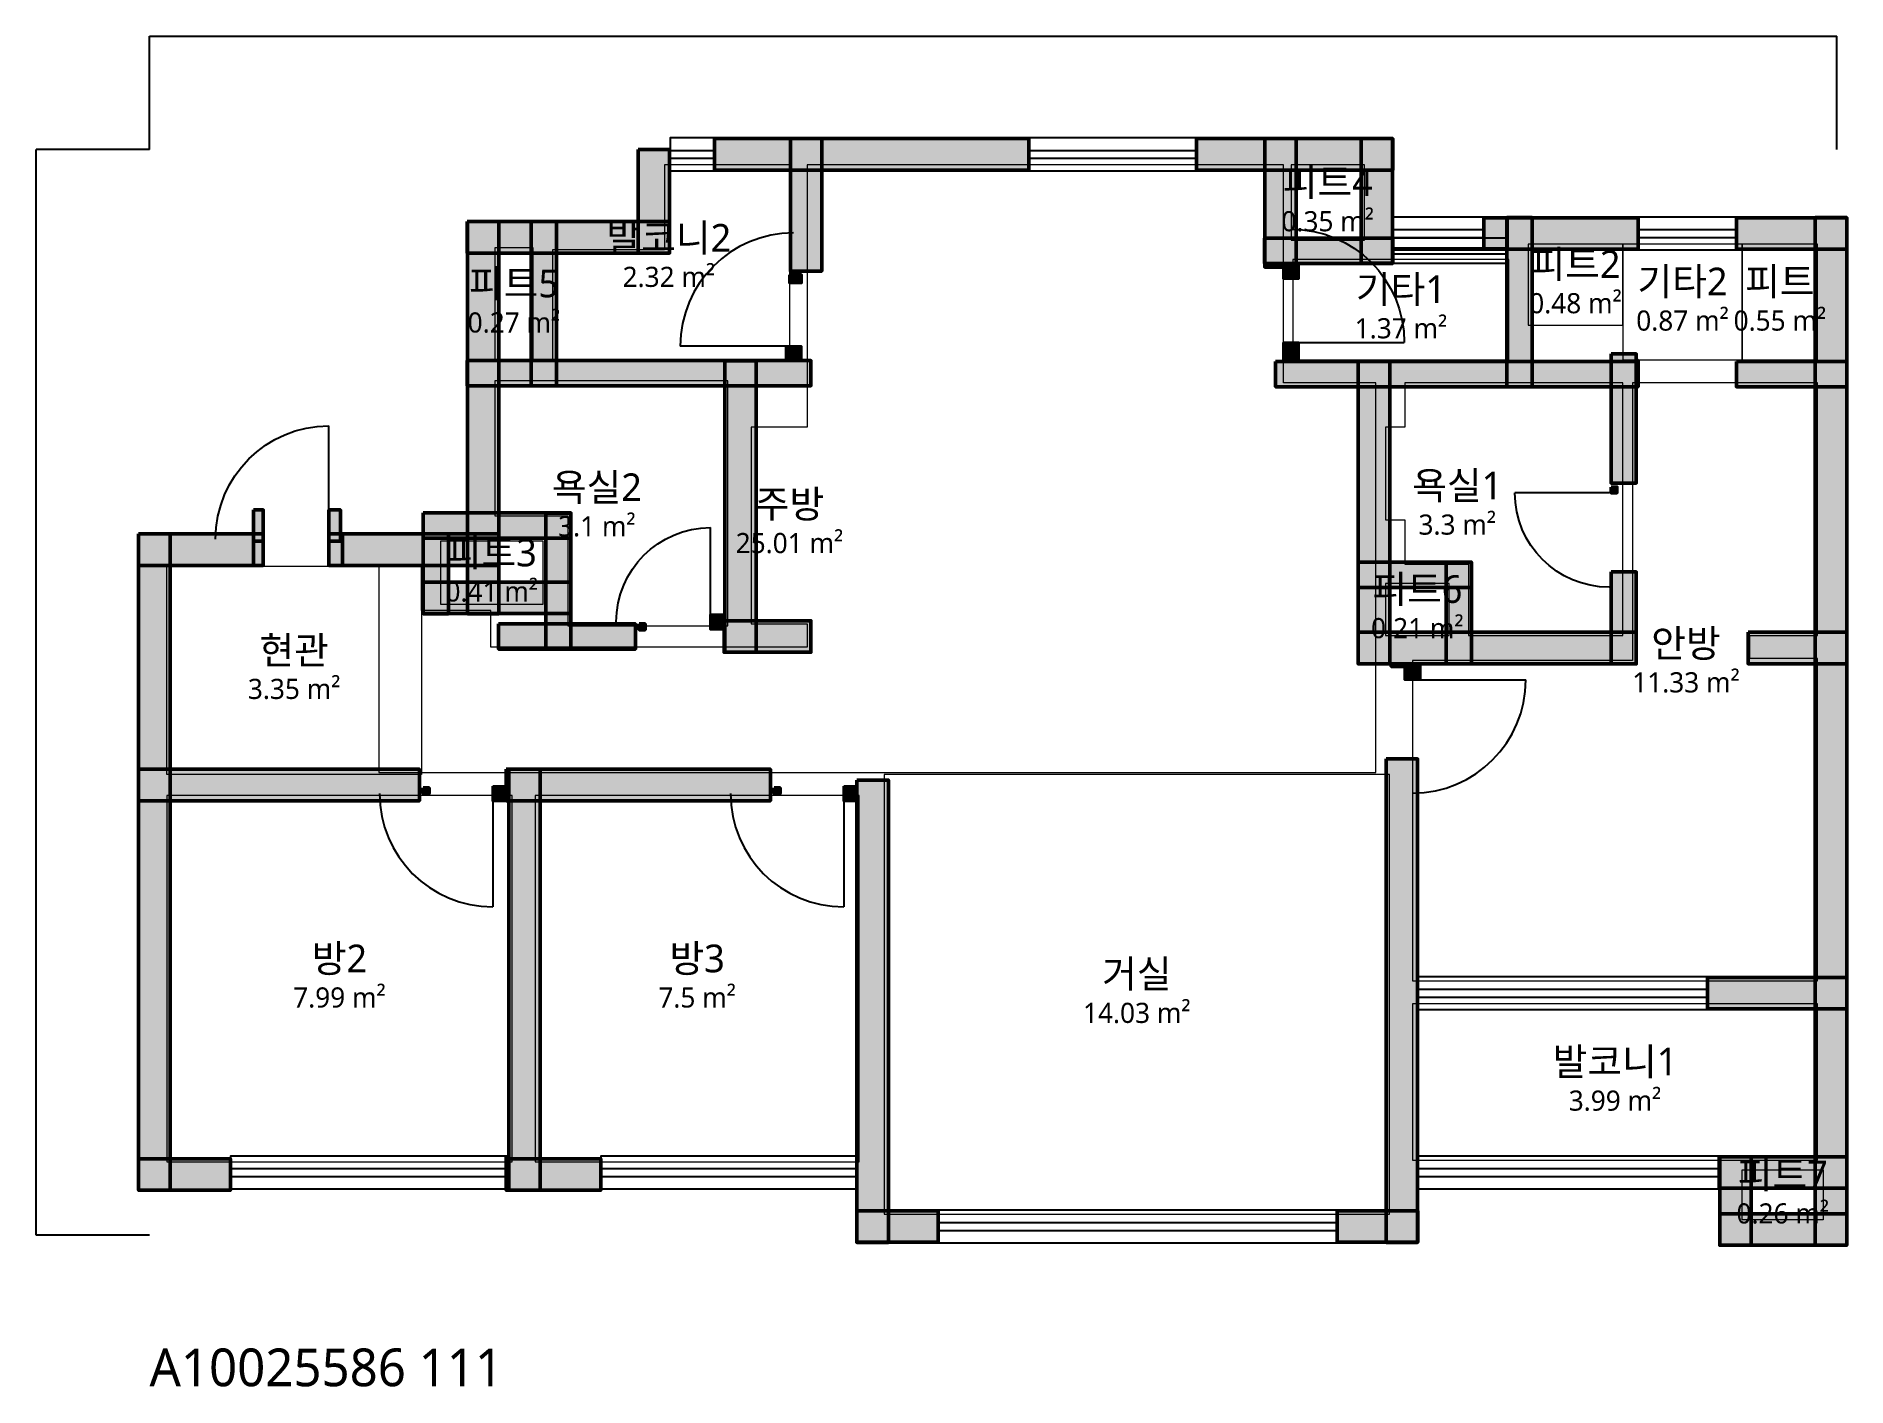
# Model space of a CAD drawing. Header units: millimetres. Extents: x -900 to 13489, y -1204 to 9528.
import ezdxf

# ---------------------------------------------------------------- set-up
doc = ezdxf.new("R2010")
doc.units = ezdxf.units.MM
for name, color, linetype, lineweight in [('A-ANNO-DIMS', 3, 'Continuous', 13), ('A-AREA', 9, 'Continuous', 13), ('A-AREA-IDEN', 7, 'Continuous', 18), ('A-DOOR', 4, 'Continuous', 25), ('A-GLAZ', 5, 'Continuous', 25), ('A-WALL-EXTR', 7, 'Continuous', 50), ('A-WALL-PATT', 8, 'Continuous', 9), ('A-WALL-PRTN', 8, 'Continuous', 35), ('A-WALL-STRC', 7, 'Continuous', 50)]:
    doc.layers.add(name, color=color, linetype=linetype, lineweight=lineweight)
doc.styles.add('OpenSansCondensed-Light', font='OpenSansCondensed-Light.ttf')
doc.styles.get("Standard").update_dxf_attribs({"font": 'malgun.ttf'})
doc.dimstyles.new('EZDXF', dxfattribs={"dimtxt": 0.25, "dimasz": 0.175, "dimexe": 0.375, "dimexo": 0.125, "dimgap": 0.1, "dimtad": 1, "dimlfac": 100, "dimzin": 12, "dimdsep": 46, "dimtxsty": 'OpenSansCondensed-Light', "dimblk": 'ARCHTICK', "dimcen": 2.5, "dimazin": 3, "dimtfac": 0.5, "dimtmove": 2, "dimatfit": 3})

# ---------------------------------------------------------------- blocks, each defined once
blk = doc.blocks.new('JJ-DOOR-SWING')
blk.add_line((0, 0), (0, 1000))
blk.add_arc((0, 0), 1000, 0, 90)
blk = doc.blocks.new('JJ-WIN-DOUBLE')
for p, q in [((0, 120), (1000, 120)), ((0, -120), (1000, -120))]:
    blk.add_line(p, q)
blk.add_lwpolyline([(0, -500), (1000, -500), (1000, 500), (0, 500)], close=True)
blk = doc.blocks.new('_ARCHTICK')
at = {"color": 0, "linetype": 'BYBLOCK', "const_width": 0.15}
blk.add_lwpolyline([(-0.5, -0.5), (0.5, 0.5)], dxfattribs=at)

msp = doc.modelspace()

# ---------------------------------------------------------------- hatches: boundary and pattern name
at = {"layer": 'A-WALL-PATT'}
h = msp.add_hatch(color=8, dxfattribs=at)
h.dxf.hatch_style = 1
h.paths.add_polyline_path([(4490.1, 8714.5), (6988.1, 8714.5), (6988.1, 8464.5), (4490.1, 8464.5)])
h = msp.add_hatch(color=8, dxfattribs=at)
h.dxf.hatch_style = 1
h.paths.add_polyline_path([(5093.1, 8715.2), (5343.1, 8715.2), (5343.1, 7662.4), (5093.1, 7662.4)])
h = msp.add_hatch(color=8, dxfattribs=at)
h.dxf.hatch_style = 1
h.paths.add_polyline_path([(8321.3, 8714.5), (9879.8, 8714.5), (9879.8, 8464.5), (8321.3, 8464.5)])
h = msp.add_hatch(color=8, dxfattribs=at)
h.dxf.hatch_style = 1
h.paths.add_polyline_path([(8863, 8715.2), (9113, 8715.2), (9113, 7693), (8863, 7693)])
h = msp.add_hatch(color=8, dxfattribs=at)
h.dxf.hatch_style = 1
h.paths.add_polyline_path([(9629.2, 8715.2), (9879.2, 8715.2), (9879.2, 7723.7), (9629.2, 7723.7)])
h = msp.add_hatch(color=8, dxfattribs=at)
h.dxf.hatch_style = 1
h.paths.add_polyline_path([(3882.4, 8627.8), (4132.4, 8627.8), (4132.4, 7804.9), (3882.4, 7804.9)])
h = msp.add_hatch(color=8, dxfattribs=at)
h.dxf.hatch_style = 1
h.paths.add_polyline_path([(10604.7, 8086.2), (11830.7, 8086.2), (11830.7, 7836.2), (10604.7, 7836.2)])
h = msp.add_hatch(color=8, dxfattribs=at)
h.dxf.hatch_style = 1
h.paths.add_polyline_path([(10604.7, 8086.2), (10788.6, 8086.2), (10788.6, 7836.2), (10604.7, 7836.2)])
h = msp.add_hatch(color=8, dxfattribs=at)
h.dxf.hatch_style = 1
h.paths.add_polyline_path([(10788.2, 8086.9), (10988.2, 8086.9), (10988.2, 6742.9), (10788.2, 6742.9)])
h = msp.add_hatch(color=8, dxfattribs=at)
h.dxf.hatch_style = 1
h.paths.add_polyline_path([(12612.2, 8086.2), (13488.8, 8086.2), (13488.8, 7836.2), (12612.2, 7836.2)])
h = msp.add_hatch(color=8, dxfattribs=at)
h.dxf.hatch_style = 1
h.paths.add_polyline_path([(13238.2, 8086.9), (13488.2, 8086.9), (13488.2, -79.7), (13238.2, -79.7)])
h = msp.add_hatch(color=8, dxfattribs=at)
h.dxf.hatch_style = 1
h.paths.add_polyline_path([(2525.5, 8055.5), (4133.1, 8055.5), (4133.1, 7805.5), (2525.5, 7805.5)])
h = msp.add_hatch(color=8, dxfattribs=at)
h.dxf.hatch_style = 1
h.paths.add_polyline_path([(2526.2, 8056.2), (2776.2, 8056.2), (2776.2, 4939.2), (2526.2, 4939.2)])
h = msp.add_hatch(color=8, dxfattribs=at)
h.dxf.hatch_style = 1
h.paths.add_polyline_path([(3033.9, 8056.2), (3233.9, 8056.2), (3233.9, 6750.5), (3033.9, 6750.5)])
h = msp.add_hatch(color=8, dxfattribs=at)
h.dxf.hatch_style = 1
h.paths.add_polyline_path([(8862.3, 7923.3), (9879.8, 7923.3), (9879.8, 7723.3), (8862.3, 7723.3)])
h = msp.add_hatch(color=8, dxfattribs=at)
h.dxf.hatch_style = 1
h.paths.add_polyline_path([(5087.8, 7631.7), (5179.8, 7631.7), (5179.8, 7570.4), (5087.8, 7570.4)])
h = msp.add_hatch(color=8, dxfattribs=at)
h.dxf.hatch_style = 1
h.paths.add_polyline_path([(9012.2, 7723.7), (9132.2, 7723.7), (9132.2, 7601.1), (9012.2, 7601.1)])
h = msp.add_hatch(color=8, dxfattribs=at)
h.dxf.hatch_style = 1
h.paths.add_polyline_path([(5058.5, 7064.7), (5178.5, 7064.7), (5178.5, 6949.8), (5058.5, 6949.8)])
h = msp.add_hatch(color=8, dxfattribs=at)
h.dxf.hatch_style = 1
h.paths.add_polyline_path([(9012.2, 7095.3), (9132.2, 7095.3), (9132.2, 6942.1), (9012.2, 6942.1)])
h = msp.add_hatch(color=8, dxfattribs=at)
h.dxf.hatch_style = 1
h.paths.add_polyline_path([(2525.5, 6950.2), (5256.4, 6950.2), (5256.4, 6750.2), (2525.5, 6750.2)])
h = msp.add_hatch(color=8, dxfattribs=at)
h.dxf.hatch_style = 1
h.paths.add_polyline_path([(4572, 6949.8), (4822, 6949.8), (4822, 4632.7), (4572, 4632.7)])
h = msp.add_hatch(color=8, dxfattribs=at)
h.dxf.hatch_style = 1
h.paths.add_polyline_path([(8949.6, 6942.5), (11830.7, 6942.5), (11830.7, 6742.5), (8949.6, 6742.5)])
h = msp.add_hatch(color=8, dxfattribs=at)
h.dxf.hatch_style = 1
h.paths.add_polyline_path([(9606.2, 6942.1), (9856.2, 6942.1), (9856.2, 4540.7), (9606.2, 4540.7)])
h = msp.add_hatch(color=8, dxfattribs=at)
h.dxf.hatch_style = 1
h.paths.add_polyline_path([(11615.8, 7003.4), (11815.8, 7003.4), (11815.8, 5976.6), (11615.8, 5976.6)])
h = msp.add_hatch(color=8, dxfattribs=at)
h.dxf.hatch_style = 1
h.paths.add_polyline_path([(11815.4, 6950.2), (11830.7, 6950.2), (11830.7, 6750.2), (11815.4, 6750.2)])
h = msp.add_hatch(color=8, dxfattribs=at)
h.dxf.hatch_style = 1
h.paths.add_polyline_path([(12612.2, 6942.5), (13488.8, 6942.5), (13488.8, 6742.5), (12612.2, 6742.5)])
h = msp.add_hatch(color=8, dxfattribs=at)
h.dxf.hatch_style = 1
h.paths.add_polyline_path([(11616.1, 5946), (11662.1, 5946), (11662.1, 5900), (11616.1, 5900)])
h = msp.add_hatch(color=8, dxfattribs=at)
h.dxf.hatch_style = 1
h.paths.add_polyline_path([(827.5, 5764.5), (904.2, 5764.5), (904.2, 5514.5), (827.5, 5514.5)])
h = msp.add_hatch(color=8, dxfattribs=at)
h.dxf.hatch_style = 1
h.paths.add_polyline_path([(1425.2, 5764.5), (1517.1, 5764.5), (1517.1, 5514.5), (1425.2, 5514.5)])
h = msp.add_hatch(color=8, dxfattribs=at)
h.dxf.hatch_style = 1
h.paths.add_polyline_path([(2176.1, 5739.5), (3348.5, 5739.5), (3348.5, 5539.5), (2176.1, 5539.5)])
h = msp.add_hatch(color=8, dxfattribs=at)
h.dxf.hatch_style = 1
h.paths.add_polyline_path([(3148.8, 5739.1), (3348.8, 5739.1), (3348.8, 4658.7), (3148.8, 4658.7)])
h = msp.add_hatch(color=8, dxfattribs=at)
h.dxf.hatch_style = 1
h.paths.add_polyline_path([(-87.4, 5572.9), (827.5, 5572.9), (827.5, 5322.9), (-87.4, 5322.9)])
h = msp.add_hatch(color=8, dxfattribs=at)
h.dxf.hatch_style = 1
h.paths.add_polyline_path([(-86.7, 5573.6), (163.3, 5573.6), (163.3, 357.1), (-86.7, 357.1)])
h = msp.add_hatch(color=8, dxfattribs=at)
h.dxf.hatch_style = 1
h.paths.add_polyline_path([(827.5, 5572.9), (904.2, 5572.9), (904.2, 5322.9), (827.5, 5322.9)])
h = msp.add_hatch(color=8, dxfattribs=at)
h.dxf.hatch_style = 1
h.paths.add_polyline_path([(1425.2, 5572.9), (1532.5, 5572.9), (1532.5, 5322.9), (1425.2, 5322.9)])
h = msp.add_hatch(color=8, dxfattribs=at)
h.dxf.hatch_style = 1
h.paths.add_polyline_path([(1532.5, 5572.9), (2776.8, 5572.9), (2776.8, 5322.9), (1532.5, 5322.9)])
h = msp.add_hatch(color=8, dxfattribs=at)
h.dxf.hatch_style = 1
h.paths.add_polyline_path([(2175.7, 5573.6), (2375.7, 5573.6), (2375.7, 4939.2), (2175.7, 4939.2)])
h = msp.add_hatch(color=8, dxfattribs=at)
h.dxf.hatch_style = 1
h.paths.add_polyline_path([(9605.5, 5348.7), (10505.1, 5348.7), (10505.1, 5148.7), (9605.5, 5148.7)])
h = msp.add_hatch(color=8, dxfattribs=at)
h.dxf.hatch_style = 1
h.paths.add_polyline_path([(10305.5, 5348.3), (10505.5, 5348.3), (10505.5, 4540.7), (10305.5, 4540.7)])
h = msp.add_hatch(color=8, dxfattribs=at)
h.dxf.hatch_style = 1
h.paths.add_polyline_path([(2176.1, 5189.8), (3348.5, 5189.8), (3348.5, 4939.8), (2176.1, 4939.8)])
h = msp.add_hatch(color=8, dxfattribs=at)
h.dxf.hatch_style = 1
h.paths.add_polyline_path([(11615.8, 5271.7), (11815.8, 5271.7), (11815.8, 4540.7), (11615.8, 4540.7)])
h = msp.add_hatch(color=8, dxfattribs=at)
h.dxf.hatch_style = 1
h.paths.add_polyline_path([(4459.5, 4933.3), (4571.4, 4933.3), (4571.4, 4813.3), (4459.5, 4813.3)])
h = msp.add_hatch(color=8, dxfattribs=at)
h.dxf.hatch_style = 1
h.paths.add_polyline_path([(2773.8, 4858.3), (3861.8, 4858.3), (3861.8, 4658.3), (2773.8, 4658.3)])
h = msp.add_hatch(color=8, dxfattribs=at)
h.dxf.hatch_style = 1
h.paths.add_polyline_path([(3892.5, 4857.9), (3938.5, 4857.9), (3938.5, 4812), (3892.5, 4812)])
h = msp.add_hatch(color=8, dxfattribs=at)
h.dxf.hatch_style = 1
h.paths.add_polyline_path([(4566.8, 4883.3), (5256.4, 4883.3), (5256.4, 4633.3), (4566.8, 4633.3)])
h = msp.add_hatch(color=8, dxfattribs=at)
h.dxf.hatch_style = 1
h.paths.add_polyline_path([(9605.5, 4791.4), (11815.4, 4791.4), (11815.4, 4541.4), (9605.5, 4541.4)])
h = msp.add_hatch(color=8, dxfattribs=at)
h.dxf.hatch_style = 1
h.paths.add_polyline_path([(12704.2, 4791.4), (13488.8, 4791.4), (13488.8, 4541.4), (12704.2, 4541.4)])
h = msp.add_hatch(color=8, dxfattribs=at)
h.dxf.hatch_style = 1
h.paths.add_polyline_path([(9869.1, 4536.1), (9976.4, 4536.1), (9976.4, 4520.8), (9869.1, 4520.8)])
h = msp.add_hatch(color=8, dxfattribs=at)
h.dxf.hatch_style = 1
h.paths.add_polyline_path([(9977.7, 4540.7), (10097.7, 4540.7), (10097.7, 4413.5), (9977.7, 4413.5)])
h = msp.add_hatch(color=8, dxfattribs=at)
h.dxf.hatch_style = 1
h.paths.add_polyline_path([(9828.4, 3785.2), (10078.4, 3785.2), (10078.4, -56.7), (9828.4, -56.7)])
h = msp.add_hatch(color=8, dxfattribs=at)
h.dxf.hatch_style = 1
h.paths.add_polyline_path([(-87.4, 3703.3), (2145.5, 3703.3), (2145.5, 3453.3), (-87.4, 3453.3)])
h = msp.add_hatch(color=8, dxfattribs=at)
h.dxf.hatch_style = 1
h.paths.add_polyline_path([(2835.1, 3703.3), (4934.6, 3703.3), (4934.6, 3453.3), (2835.1, 3453.3)])
h = msp.add_hatch(color=8, dxfattribs=at)
h.dxf.hatch_style = 1
h.paths.add_polyline_path([(2855.7, 3704), (3105.7, 3704), (3105.7, 357.1), (2855.7, 357.1)])
h = msp.add_hatch(color=8, dxfattribs=at)
h.dxf.hatch_style = 1
h.paths.add_polyline_path([(5621.8, 3616.6), (5871.8, 3616.6), (5871.8, -56.7), (5621.8, -56.7)])
h = msp.add_hatch(color=8, dxfattribs=at)
h.dxf.hatch_style = 1
h.paths.add_polyline_path([(2176.1, 3555.3), (2222.1, 3555.3), (2222.1, 3509.4), (2176.1, 3509.4)])
h = msp.add_hatch(color=8, dxfattribs=at)
h.dxf.hatch_style = 1
h.paths.add_polyline_path([(2727.8, 3569.4), (2855, 3569.4), (2855, 3449.4), (2727.8, 3449.4)])
h = msp.add_hatch(color=8, dxfattribs=at)
h.dxf.hatch_style = 1
h.paths.add_polyline_path([(4965.2, 3555.3), (5011.2, 3555.3), (5011.2, 3509.4), (4965.2, 3509.4)])
h = msp.add_hatch(color=8, dxfattribs=at)
h.dxf.hatch_style = 1
h.paths.add_polyline_path([(5516.9, 3569.4), (5621.1, 3569.4), (5621.1, 3449.4), (5516.9, 3449.4)])
h = msp.add_hatch(color=8, dxfattribs=at)
h.dxf.hatch_style = 1
h.paths.add_polyline_path([(12382.4, 2048.3), (13488.8, 2048.3), (13488.8, 1798.3), (12382.4, 1798.3)])
h = msp.add_hatch(color=8, dxfattribs=at)
h.dxf.hatch_style = 1
h.paths.add_polyline_path([(-87.4, 607.7), (643.6, 607.7), (643.6, 357.7), (-87.4, 357.7)])
h = msp.add_hatch(color=8, dxfattribs=at)
h.dxf.hatch_style = 1
h.paths.add_polyline_path([(2835.1, 623.1), (2855, 623.1), (2855, 373.1), (2835.1, 373.1)])
h = msp.add_hatch(color=8, dxfattribs=at)
h.dxf.hatch_style = 1
h.paths.add_polyline_path([(2835.1, 607.7), (3586, 607.7), (3586, 357.7), (2835.1, 357.7)])
h = msp.add_hatch(color=8, dxfattribs=at)
h.dxf.hatch_style = 1
h.paths.add_polyline_path([(12474.3, 623.1), (13488.8, 623.1), (13488.8, 373.1), (12474.3, 373.1)])
h = msp.add_hatch(color=8, dxfattribs=at)
h.dxf.hatch_style = 1
h.paths.add_polyline_path([(12479.6, 623.7), (12729.6, 623.7), (12729.6, -79.7), (12479.6, -79.7)])
h = msp.add_hatch(color=8, dxfattribs=at)
h.dxf.hatch_style = 1
h.paths.add_polyline_path([(5621.1, 194), (6267.8, 194), (6267.8, -56), (5621.1, -56)])
h = msp.add_hatch(color=8, dxfattribs=at)
h.dxf.hatch_style = 1
h.paths.add_polyline_path([(9440, 194), (10079.1, 194), (10079.1, -56), (9440, -56)])
h = msp.add_hatch(color=8, dxfattribs=at)
h.dxf.hatch_style = 1
h.paths.add_polyline_path([(12478.9, 171), (13488.8, 171), (13488.8, -79), (12478.9, -79)])

# ---------------------------------------------------------------- linework, layer by layer
at = {"layer": 'A-AREA'}
for points in [[(1823.6, 5317.7), (1823.6, 3677.9), (9746.5, 3677.9), (9746.5, 6773.5), (9010.9, 6773.5), (9010.9, 8505.2), (5225.7, 8505.2), (5225.7, 6421.1), (4781.3, 6421.1), (4781.3, 4857.9), (5225.7, 4857.9), (5225.7, 4674), (2712.5, 4674), (2712.5, 4965.2), (2160.8, 4965.2), (2160.8, 5317.7)], [(4091.7, 8505.2), (4091.7, 7830.9), (3202.9, 7830.9), (3202.9, 6957.4), (5087.8, 6957.4), (5087.8, 8505.2)], [(9072.2, 8505.2), (9072.2, 7907.6), (9654.6, 7907.6), (9654.6, 8505.2)], [(2743.1, 7846.3), (2743.1, 6957.4), (3049.6, 6957.4), (3049.6, 7846.3)], [(10957.2, 7876.9), (10957.2, 7233.3), (11708.1, 7233.3), (11708.1, 7876.9)], [(11708.1, 7876.9), (11708.1, 6957.4), (12658.2, 6957.4), (12658.2, 7876.9)], [(12658.2, 7876.9), (12658.2, 6957.4), (13255.9, 6957.4), (13255.9, 7876.9)], [(9087.6, 7754.3), (9087.6, 6957.4), (10803.9, 6957.4), (10803.9, 7754.3)], [(2743.1, 6788.9), (2743.1, 5716.1), (3325.5, 5716.1), (3325.5, 4842.6), (4597.4, 4842.6), (4597.4, 6788.9)], [(9976.4, 6773.5), (9976.4, 6421.1), (9823.1, 6421.1), (9823.1, 5685.5), (9976.4, 5685.5), (9976.4, 5333), (10482.1, 5333), (10482.1, 4766), (11708.1, 4766), (11708.1, 6773.5)], [(13255.9, 6773.5), (11784.7, 6773.5), (11784.7, 4566.8), (10037.7, 4566.8), (10037.7, 2022.9), (13255.9, 2022.9), (13255.9, 4582.1), (12719.5, 4582.1), (12719.5, 4766), (13255.9, 4766)], [(2314, 5011.2), (2314, 5516.9), (3126.2, 5516.9), (3126.2, 5011.2)], [(137.9, 5317.7), (2160.8, 5317.7), (2160.8, 3662.6), (137.9, 3662.6)], [(9823.1, 5179.8), (9823.1, 4766), (10328.9, 4766), (10328.9, 5179.8)], [(5838.7, 3662.6), (5838.7, 168.6), (9853.8, 168.6), (9853.8, 3662.6)], [(2881, 3494), (137.9, 3494), (137.9, 582.3), (2881, 582.3)], [(5639.5, 3494), (3064.9, 3494), (3064.9, 582.3), (5639.5, 582.3)], [(13255.9, 1839), (10037.7, 1839), (10037.7, 597.7), (13255.9, 597.7)], [(12658.2, 122.6), (12658.2, 521), (13301.9, 521), (13301.9, 122.6)]]:
    msp.add_lwpolyline(points, close=True, dxfattribs=at)
at = {"layer": 'A-WALL-EXTR'}
for points in [[(4490.1, 8714.5), (6988.1, 8714.5), (6988.1, 8464.5), (4490.1, 8464.5)], [(5093.1, 8715.2), (5343.1, 8715.2), (5343.1, 7662.4), (5093.1, 7662.4)], [(8321.3, 8714.5), (9879.8, 8714.5), (9879.8, 8464.5), (8321.3, 8464.5)], [(8863, 8715.2), (9113, 8715.2), (9113, 7693), (8863, 7693)], [(9629.2, 8715.2), (9879.2, 8715.2), (9879.2, 7723.7), (9629.2, 7723.7)], [(3882.4, 8627.8), (4132.4, 8627.8), (4132.4, 7804.9), (3882.4, 7804.9)], [(10604.7, 8086.2), (11830.7, 8086.2), (11830.7, 7836.2), (10604.7, 7836.2)], [(10604.7, 8086.2), (10788.6, 8086.2), (10788.6, 7836.2), (10604.7, 7836.2)], [(12612.2, 8086.2), (13488.8, 8086.2), (13488.8, 7836.2), (12612.2, 7836.2)], [(13238.2, 8086.9), (13488.2, 8086.9), (13488.2, -79.7), (13238.2, -79.7)], [(2525.5, 8055.5), (4133.1, 8055.5), (4133.1, 7805.5), (2525.5, 7805.5)], [(2526.2, 8056.2), (2776.2, 8056.2), (2776.2, 4939.2), (2526.2, 4939.2)], [(5087.8, 7631.7), (5179.8, 7631.7), (5179.8, 7570.4), (5087.8, 7570.4)], [(4572, 6949.8), (4822, 6949.8), (4822, 4632.7), (4572, 4632.7)], [(9606.2, 6942.1), (9856.2, 6942.1), (9856.2, 4540.7), (9606.2, 4540.7)], [(11616.1, 5946), (11662.1, 5946), (11662.1, 5900), (11616.1, 5900)], [(827.5, 5764.5), (904.2, 5764.5), (904.2, 5514.5), (827.5, 5514.5)], [(1425.2, 5764.5), (1517.1, 5764.5), (1517.1, 5514.5), (1425.2, 5514.5)], [(-87.4, 5572.9), (827.5, 5572.9), (827.5, 5322.9), (-87.4, 5322.9)], [(-86.7, 5573.6), (163.3, 5573.6), (163.3, 357.1), (-86.7, 357.1)], [(827.5, 5572.9), (904.2, 5572.9), (904.2, 5322.9), (827.5, 5322.9)], [(1425.2, 5572.9), (1532.5, 5572.9), (1532.5, 5322.9), (1425.2, 5322.9)], [(1532.5, 5572.9), (2776.8, 5572.9), (2776.8, 5322.9), (1532.5, 5322.9)], [(2176.1, 5189.8), (3348.5, 5189.8), (3348.5, 4939.8), (2176.1, 4939.8)], [(3892.5, 4857.9), (3938.5, 4857.9), (3938.5, 4812), (3892.5, 4812)], [(4566.8, 4883.3), (5256.4, 4883.3), (5256.4, 4633.3), (4566.8, 4633.3)], [(9605.5, 4791.4), (11815.4, 4791.4), (11815.4, 4541.4), (9605.5, 4541.4)], [(12704.2, 4791.4), (13488.8, 4791.4), (13488.8, 4541.4), (12704.2, 4541.4)], [(9869.1, 4536.1), (9976.4, 4536.1), (9976.4, 4520.8), (9869.1, 4520.8)], [(9828.4, 3785.2), (10078.4, 3785.2), (10078.4, -56.7), (9828.4, -56.7)], [(-87.4, 3703.3), (2145.5, 3703.3), (2145.5, 3453.3), (-87.4, 3453.3)], [(2835.1, 3703.3), (4934.6, 3703.3), (4934.6, 3453.3), (2835.1, 3453.3)], [(2855.7, 3704), (3105.7, 3704), (3105.7, 357.1), (2855.7, 357.1)], [(5621.8, 3616.6), (5871.8, 3616.6), (5871.8, -56.7), (5621.8, -56.7)], [(2176.1, 3555.3), (2222.1, 3555.3), (2222.1, 3509.4), (2176.1, 3509.4)], [(4965.2, 3555.3), (5011.2, 3555.3), (5011.2, 3509.4), (4965.2, 3509.4)], [(12382.4, 2048.3), (13488.8, 2048.3), (13488.8, 1798.3), (12382.4, 1798.3)], [(-87.4, 607.7), (643.6, 607.7), (643.6, 357.7), (-87.4, 357.7)], [(2835.1, 623.1), (2855, 623.1), (2855, 373.1), (2835.1, 373.1)], [(2835.1, 607.7), (3586, 607.7), (3586, 357.7), (2835.1, 357.7)], [(12474.3, 623.1), (13488.8, 623.1), (13488.8, 373.1), (12474.3, 373.1)], [(12479.6, 623.7), (12729.6, 623.7), (12729.6, -79.7), (12479.6, -79.7)], [(5621.1, 194), (6267.8, 194), (6267.8, -56), (5621.1, -56)], [(9440, 194), (10079.1, 194), (10079.1, -56), (9440, -56)], [(12478.9, 171), (13488.8, 171), (13488.8, -79), (12478.9, -79)]]:
    msp.add_lwpolyline(points, close=True, dxfattribs=at)
at = {"layer": 'A-WALL-PRTN'}
for points in [[(9012.2, 7723.7), (9132.2, 7723.7), (9132.2, 7601.1), (9012.2, 7601.1)], [(5058.5, 7064.7), (5178.5, 7064.7), (5178.5, 6949.8), (5058.5, 6949.8)], [(9012.2, 7095.3), (9132.2, 7095.3), (9132.2, 6942.1), (9012.2, 6942.1)], [(4459.5, 4933.3), (4571.4, 4933.3), (4571.4, 4813.3), (4459.5, 4813.3)], [(9977.7, 4540.7), (10097.7, 4540.7), (10097.7, 4413.5), (9977.7, 4413.5)], [(2727.8, 3569.4), (2855, 3569.4), (2855, 3449.4), (2727.8, 3449.4)], [(5516.9, 3569.4), (5621.1, 3569.4), (5621.1, 3449.4), (5516.9, 3449.4)]]:
    msp.add_lwpolyline(points, close=True, dxfattribs=at)
at = {"layer": 'A-WALL-STRC'}
for points in [[(10788.2, 8086.9), (10988.2, 8086.9), (10988.2, 6742.9), (10788.2, 6742.9)], [(3033.9, 8056.2), (3233.9, 8056.2), (3233.9, 6750.5), (3033.9, 6750.5)], [(8862.3, 7923.3), (9879.8, 7923.3), (9879.8, 7723.3), (8862.3, 7723.3)], [(2525.5, 6950.2), (5256.4, 6950.2), (5256.4, 6750.2), (2525.5, 6750.2)], [(8949.6, 6942.5), (11830.7, 6942.5), (11830.7, 6742.5), (8949.6, 6742.5)], [(11615.8, 7003.4), (11815.8, 7003.4), (11815.8, 5976.6), (11615.8, 5976.6)], [(11815.4, 6950.2), (11830.7, 6950.2), (11830.7, 6750.2), (11815.4, 6750.2)], [(12612.2, 6942.5), (13488.8, 6942.5), (13488.8, 6742.5), (12612.2, 6742.5)], [(2176.1, 5739.5), (3348.5, 5739.5), (3348.5, 5539.5), (2176.1, 5539.5)], [(3148.8, 5739.1), (3348.8, 5739.1), (3348.8, 4658.7), (3148.8, 4658.7)], [(2175.7, 5573.6), (2375.7, 5573.6), (2375.7, 4939.2), (2175.7, 4939.2)], [(9605.5, 5348.7), (10505.1, 5348.7), (10505.1, 5148.7), (9605.5, 5148.7)], [(10305.5, 5348.3), (10505.5, 5348.3), (10505.5, 4540.7), (10305.5, 4540.7)], [(11615.8, 5271.7), (11815.8, 5271.7), (11815.8, 4540.7), (11615.8, 4540.7)], [(2773.8, 4858.3), (3861.8, 4858.3), (3861.8, 4658.3), (2773.8, 4658.3)]]:
    msp.add_lwpolyline(points, close=True, dxfattribs=at)

# ---------------------------------------------------------------- block references
at = {"layer": 'A-DOOR'}
for p, xscale, yscale, rotation in [((5118.5, 7064.7), 0.9, 0.9, 90), ((9072.2, 7095.3), 0.9, -0.9, 90), ((1425.2, 5532.2), 0.9, -0.9, 180), ((11600.8, 5900), 0.75, -0.75, -90), ((4459.5, 4873.3), 0.75, -0.75, 180), ((10037.7, 4413.5), 0.9, 0.9, -90), ((2727.8, 3509.4), 0.9, 0.9, 180), ((5516.9, 3509.4), 0.9, 0.9, 180)]:
    msp.add_blockref('JJ-DOOR-SWING', p, dxfattribs=dict(at, xscale=xscale, yscale=yscale, rotation=rotation))
at = {"layer": 'A-GLAZ'}
for p, xscale, yscale in [((4137.7, 8589.5), 0.35240000000000055, 0.26052031347238624), ((6988.1, 8589.5), 1.3331999999999988, 0.26052031347238624), ((9884.4, 7961.2), 0.720300000000001, 0.26052031347238624), ((11830.7, 7961.2), 0.7815, 0.26052031347238624), ((9884.4, 7823.3), 0.9042000000000008, 0.19922141618476596), ((10083.7, 1923.3), 2.298699999999999, 0.26052031347238624), ((643.6, 498.1), 2.1915, 0.26052031347238624), ((3586, 498.1), 2.0382, 0.26052031347238624), ((10083.7, 498.1), 2.3905999999999987, 0.26052031347238624), ((6267.8, 69), 3.1721999999999997, 0.26052031347238624)]:
    msp.add_blockref('JJ-WIN-DOUBLE', p, dxfattribs=dict(at, xscale=xscale, yscale=yscale))

# ---------------------------------------------------------------- texts
at = {"layer": 'A-AREA-IDEN'}
for s, insert, char_height, attachment_point in [('피트4', (9363.4, 8356.4), 220, 5), ('발코니2', (4127.46667, 7914.5), 220, 5), ('0.35 m²', (9363.4, 8056.4), 160, 5), ('피트2', (11332.65, 7705.1), 220, 5), ('피트5', (2896.35, 7551.85), 220, 5), ('2.32 m²', (4127.46667, 7614.5), 160, 5), ('기타1', (9945.75, 7505.85), 220, 5), ('기타2', (12183.15, 7567.15), 220, 5), ('피트', (12957.05, 7567.15), 220, 5), ('0.48 m²', (11332.65, 7405.1), 160, 5), ('0.27 m²', (2896.35, 7251.85), 160, 5), ('0.87 m²', (12183.15, 7267.15), 160, 5), ('0.55 m²', (12957.05, 7267.15), 160, 5), ('1.37 m²', (9945.75, 7205.85), 160, 5), ('욕실2', (3555.33333, 5932.53333), 220, 5), ('욕실1', (10393.22, 5945.82), 220, 5), ('주방', (5085.875, 5799.0625), 220, 5), ('3.3 m²', (10393.22, 5645.82), 160, 5), ('3.1 m²', (3555.33333, 5632.53333), 160, 5), ('피트3', (2720.1, 5414.05), 220, 5), ('25.01 m²', (5085.875, 5499.0625), 160, 5), ('0.41 m²', (2720.1, 5114.05), 160, 5), ('피트6', (10076, 5122.9), 220, 5), ('0.21 m²', (10076, 4822.9), 160, 5), ('현관', (1149.35, 4640.15), 220, 5), ('안방', (12210.74, 4692.26), 220, 5), ('11.33 m²', (12210.74, 4392.26), 160, 5), ('3.35 m²', (1149.35, 4340.15), 160, 5), ('방2', (1509.45, 2188.15), 220, 5), ('방3', (4352.2, 2188.15), 220, 5), ('거실', (7846.25, 2065.6), 220, 5), ('7.99 m²', (1509.45, 1888.15), 160, 5), ('7.5 m²', (4352.2, 1888.15), 160, 5), ('14.03 m²', (7846.25, 1765.6), 160, 5), ('발코니1', (11646.8, 1368.35), 220, 5), ('3.99 m²', (11646.8, 1068.35), 160, 5), ('피트7', (12980.05, 471.8), 220, 5), ('0.26 m²', (12980.05, 171.8), 160, 5), ('A10025586 111', (0, -900), 300, 1)]:
    msp.add_mtext(s, dxfattribs=dict(at, insert=insert, char_height=char_height, attachment_point=attachment_point))

# ---------------------------------------------------------------- dimensions: what is measured, and where the dimension line sits
at = {"layer": 'A-ANNO-DIMS'}
msp.add_linear_dim(base=(0, 9527.81979), p1=(0, 8627.81979), p2=(13409.13378, 8627.81979), dimstyle='EZDXF', dxfattribs=at).render()
msp.add_linear_dim(base=(-900, 0), p1=(0, 0), p2=(0, 8627.81979), angle=90, dimstyle='EZDXF', dxfattribs=at).render()

doc.saveas('drawing.dxf')
